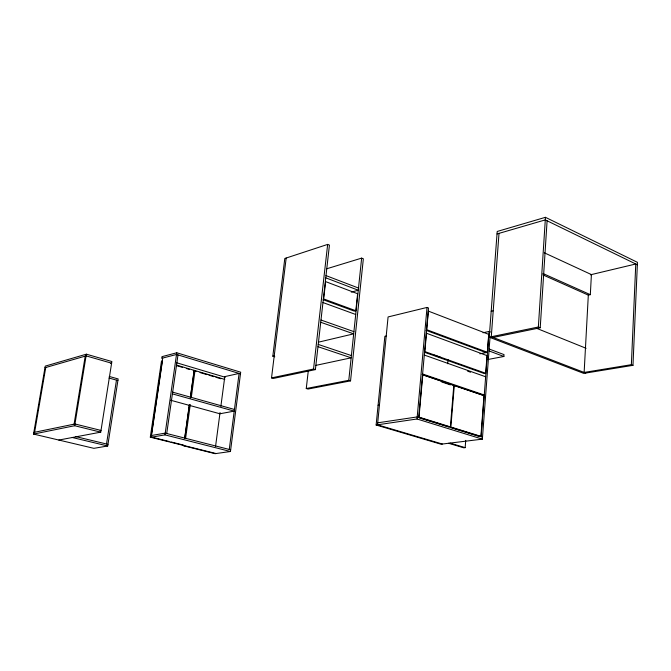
<?xml version="1.0" encoding="UTF-8"?>
<svg xmlns="http://www.w3.org/2000/svg" width="671" height="671" viewBox="0 0 671 671"><rect width="100%" height="100%" fill="white"/><g stroke="black" fill="none" stroke-linecap="round" stroke-linejoin="round"><path stroke-width="1.01" d="M632.979 365.334L583.72 373.386L489.243 337.169L497.211 231.461L545.456 217.32L637.45 262.336L632.979 365.334L631.361 364.68L635.773 263.997L590.413 274.816M588.341 294.745L584.139 372.43L631.361 364.68M542.831 274.85L588.316 295.114L590.329 294.661L591.411 274.582L544.29 252.791M547.1 220.784L540.222 327.767L538.36 327.012L545.456 217.32M487.683 359.53L503.879 356.477L504.022 354.598L489.142 349.021M485.678 373.269L487.012 355.613L426.496 333.252L424.86 351.579L485.678 373.269L484.21 373.529L424.382 352.233M487.347 352.258L488.698 334.351L428.383 311.118L426.722 329.704L487.347 352.258L485.879 352.543M481.124 436.746L489.067 331.474L483.011 332.757M386.211 335.995L384.86 336.297L376.137 425.011L440.964 444.202L482.365 439.144L490.023 337.203M499.014 233.365L491.273 336.75L585.758 373.059M448.572 443.271L463.745 447.8L465.162 447.641L465.733 440.369M447.691 363.724L448.035 359.564M376.137 425.011L417.026 418.989L427.024 307.435L428.492 308.006L418.721 417.404M308.283 370.837L306.261 388.526L307.997 389.054L350.547 380.868L363.355 258.796L361.652 258.117L326.702 268.786M355.815 310.732L357.609 293.73L325.628 281.619L323.674 298.93L355.815 310.732L354.296 311.118L323.145 299.702M306.261 388.526L348.786 380.298L361.652 258.117M271.529 377.89L313.542 369.025L327.658 244.403L329.436 245.116L315.387 369.612L273.34 378.444L271.529 377.89L286.173 258.033M274.791 356.796L272.829 356.167L284.798 258.486L327.658 244.403M229.264 449.453L239.102 373.428L224.802 376.616L220.86 406.374M184.575 445.653L183.619 445.804L215.081 453.68L230.447 451.499L240.688 372.204L176.758 352.778L161.963 356.662L161.719 358.322L176.515 354.473L240.47 373.848M215.559 446.391L220.046 412.531M184.617 438.616L189.339 404.714M190.346 397.517L194.062 370.811L195.018 370.585L224.81 379.417M184.81 437.995L189.381 405.2M190.379 398.02L194.238 370.35L176.33 365.041M185.573 438.457L190.296 404.521M191.302 397.324L195.018 370.585M162.659 358.079L151.05 437.257L164.965 434.875L176.758 352.778M166.727 433.5L177.991 354.925M150.312 437.173L161.476 361.149L162.407 360.914L151.252 437.014L150.312 437.173L216.054 453.537M106.513 444.001L116.477 380.121M58.838 440.05L100.742 432.149L111.872 361.526L86.366 354.187L45.242 366.123L33.55 434.078L93.89 448.337L107.712 445.989L118.146 378.93L109.23 376.448M74.087 424.164L85.217 356.133M33.55 434.078L74.666 425.724L86.366 354.187M34.615 432.267L45.745 367.507M497.026 233.944L545.288 219.895L637.341 264.76M44.965 367.733L86.089 355.882L111.612 363.204L110.732 363.439M351.26 292.153L358.272 290.216L325.745 277.811M427.024 307.435L388.081 316.947L377.505 424.81L442.357 444.034M193.282 370.577L194.238 370.35M318.423 342.185L353.676 333.856L320.73 322.273M272.829 356.167L274.221 355.848M491.197 311.269L493.21 310.816M315.806 365.385L351.159 357.819L317.97 346.689M489.243 337.169L538.36 327.012M493.126 337.463L540.222 327.767M33.835 432.426L74.951 423.98L101.011 430.43L100.13 430.597M479.857 353.802L486.03 352.602L426.093 330.342M151.302 435.529L165.217 433.122L230.665 449.805M378.075 405.242L379.442 405.016M182.856 445.326L183.812 445.175M377.698 422.822L417.211 416.926L482.508 437.173M72.317 437.509L107.712 445.989M75.58 436.569L107.964 444.353M74.666 425.724L100.742 432.149M152.242 437.257L169.017 441.468M170.988 441.954L182.822 444.923M164.965 434.875L230.447 451.499M170.577 400.21L219.878 413.772L234.229 411.13L172.405 393.877M108.979 378.041L117.903 380.516M172.648 392.158L234.439 409.461M176.381 365.569L182.344 367.339M186.32 368.513L189.306 369.402M194.062 370.811L196.049 371.399M200.025 372.573L206.97 374.636M208.958 375.223L213.923 376.691M215.903 377.278L220.868 378.746M449.981 443.103L465.162 447.641M176.599 362.759L225.196 377.236M419.492 417.966L448.907 427.075M450.392 427.536L479.43 436.527M417.026 418.989L482.365 439.144M313.542 369.025L315.387 369.612M348.786 380.298L350.547 380.868M318.23 344.408L351.394 355.58M422.604 373.999L484.277 395.001L482.793 395.236L422.118 374.603M441.677 381.942L450.4 384.902M424.29 355.043L485.653 376.767M467.62 371.172L470.547 372.204M320.981 320.017L353.911 331.642M434.338 355.118L441.166 357.559M322.952 302.546L355.714 314.489M489 350.916L503.879 356.477M325.989 275.605L358.499 288.044M489.067 331.474L490.417 332.002M536.75 328.379L586.102 348.291M542.948 273.508L590.329 294.661M483.992 395.571L480.914 436.343L450.87 427.024L454.292 385.464L483.992 395.571M453.814 385.305L450.392 426.873L419.006 417.136L422.789 374.754L453.814 385.305"/></g></svg>
